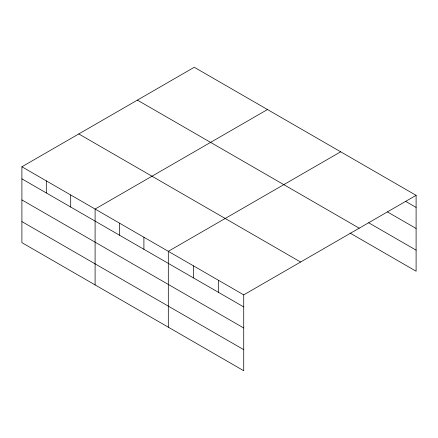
<?xml version="1.0" encoding="UTF-8"?>
<svg xmlns="http://www.w3.org/2000/svg" width="438" height="438" viewBox="0 0 438 438"><rect width="100%" height="100%" fill="white"/><g stroke="black" fill="none" stroke-linecap="round" stroke-linejoin="round"><path stroke-width="0.66" d="M243.725 327.98L243.725 294.862L21.9 166.79L21.9 242.657L243.725 370.729L243.725 327.98L21.9 199.909M350.033 233.065L416.1 271.21L416.1 195.343L194.275 67.271L21.9 166.79M267.476 109.538L95.101 209.057L95.101 284.919M340.676 151.8L168.307 251.319L168.307 327.186M243.725 294.862L416.1 195.343M405.577 201.332L416.1 207.409M387.449 211.921L416.1 228.461M368.741 222.811L416.1 250.153M137.39 100.116L359.215 228.182M78.785 133.951L300.61 262.023M21.9 178.857L243.725 306.928M21.9 221.601L243.725 349.672M218.584 280.347L218.584 292.414M193.448 265.833L193.448 277.895M143.905 237.232L143.905 249.293M119.503 223.145L119.503 235.206M70.704 194.965L70.704 207.032M46.302 180.878L46.302 192.944"/></g></svg>
